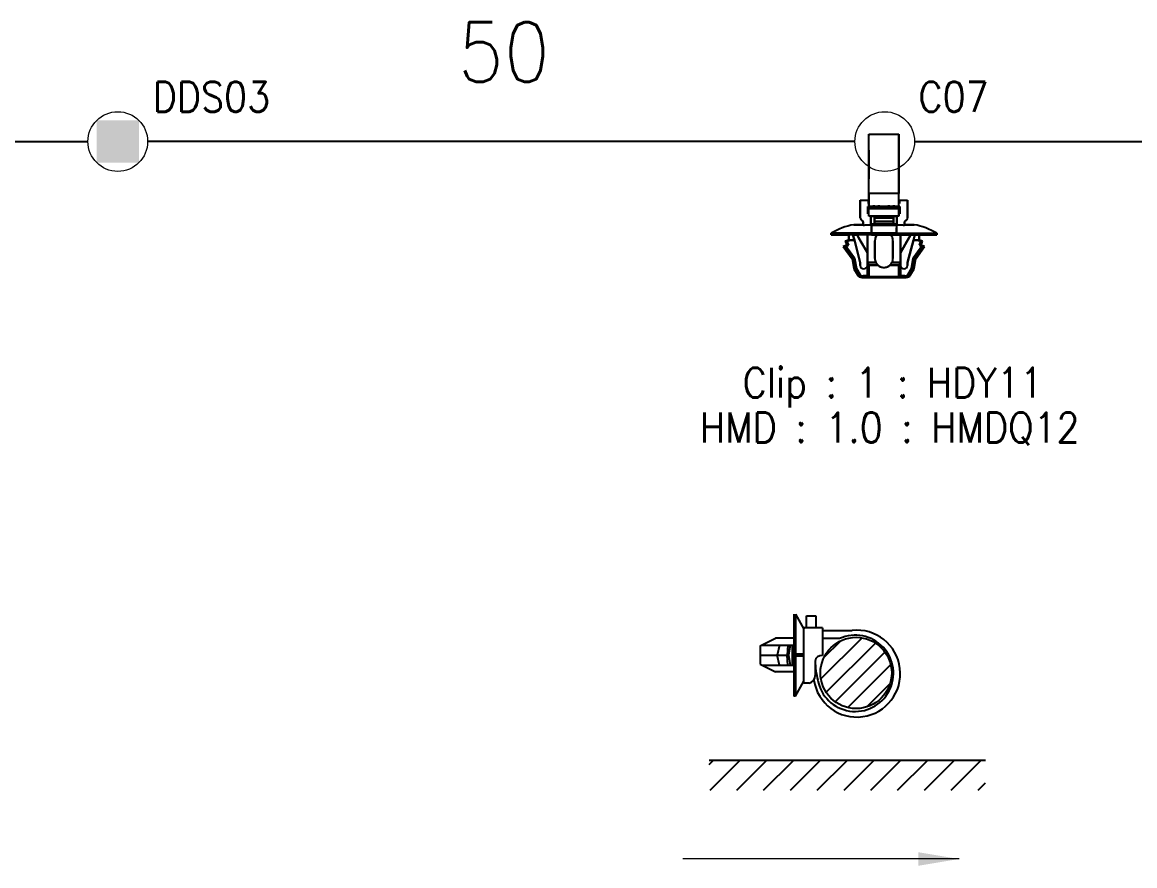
# Model space of a CAD drawing. Header units: inches. Extents: x 47316 to 59086, y 3141 to 11743.
# Drawn here: x 48661.2 to 48754.4, y 8591.4 to 8662.2 of the extents above; entities that cross this region are included whole.
import ezdxf

# ---------------------------------------------------------------- set-up
doc = ezdxf.new("R2010")
doc.units = ezdxf.units.IN
doc.header["$MEASUREMENT"] = 0
doc.layers.add('at_Entity', color=1, linetype='Continuous')
doc.layers.add('图形层', color=7, linetype='Continuous')
doc.layers.add('Beschreibung', color=7, linetype='Continuous', lineweight=25)
doc.styles.get("Standard").update_dxf_attribs({"font": ''})
doc.styles.get('Standard').set_extended_font_data('SimSun')
doc.linetypes.add('_VH_OTCON', pattern='A,0.0001,[7,VeSys.shx,S=0.1,R=0,X=0,Y=0],-0.4,[7,VeSys.shx,S=0.1,R=0,X=0,Y=0],-0.4,["X",Standard,S=1,R=0,X=-0.5,Y=-0.5],-0.0001,[7,VeSys.shx,S=0.1,R=0,X=0,Y=0],-0.4', length=1.2002)

msp = doc.modelspace()

# ---------------------------------------------------------------- linework, layer by layer
at = {"color": 7, "ltscale": 0.378893}
msp.add_line((48732.148, 8647.782), (48732.148, 8652.782), dxfattribs=at)
at = {"color": 7, "ltscale": 0.15}
for p, q in [((48732.148, 8652.782), (48734.674, 8652.782)), ((48734.674, 8647.782), (48732.148, 8647.782)), ((48734.674, 8647.782), (48732.148, 8647.782)), ((48732.148, 8646.523), (48734.674, 8646.523)), ((48734.674, 8646.523), (48732.148, 8646.523)), ((48734.674, 8645.892), (48732.148, 8645.892)), ((48734.674, 8645.892), (48732.148, 8645.892)), ((48732.148, 8640.819), (48734.674, 8640.819)), ((48734.674, 8640.819), (48732.148, 8640.819))]:
    msp.add_line(p, q, dxfattribs=at)
at = {"color": 7, "ltscale": 0.0272}
msp.add_line((48732.148, 8652.669), (48732.148, 8652.782), dxfattribs=at)
at = {"color": 7, "ltscale": 0.37888}
msp.add_line((48732.148, 8647.782), (48732.148, 8652.782), dxfattribs=at)
at = {"color": 7, "ltscale": 0.027199}
msp.add_line((48732.148, 8652.782), (48732.148, 8652.669), dxfattribs=at)
at = {"color": 7, "ltscale": 0.378897}
msp.add_line((48734.674, 8652.782), (48734.674, 8647.782), dxfattribs=at)
at = {"color": 7, "ltscale": 0.215019}
msp.add_line((48734.674, 8649.346), (48734.674, 8652.782), dxfattribs=at)
at = {"color": 7, "ltscale": 0.315749}
msp.add_line((48734.674, 8652.782), (48734.674, 8648.214), dxfattribs=at)
at = {"color": 7, "ltscale": 0.378905}
msp.add_line((48734.674, 8647.782), (48734.674, 8652.782), dxfattribs=at)
at = {"color": 7, "ltscale": 0.315758}
msp.add_line((48734.674, 8652.782), (48734.674, 8648.214), dxfattribs=at)
at = {"color": 0, "linetype": '_VH_OTCON', "lineweight": -2, "ltscale": 5}
for p, q in [((48616.556, 8652.151), (48666.715, 8652.151)), ((48730.982, 8652.151), (48671.715, 8652.151)), ((48735.982, 8652.151), (48788.797, 8652.151))]:
    msp.add_line(p, q, dxfattribs=at)
at = {"color": 7, "ltscale": 0.179182}
msp.add_line((48734.674, 8649.517), (48734.674, 8652.535), dxfattribs=at)
at = {"color": 7, "ltscale": 0.142589}
msp.add_line((48732.148, 8651.423), (48732.148, 8649.022), dxfattribs=at)
at = {"color": 7, "ltscale": 0.142593}
msp.add_line((48732.148, 8649.021), (48732.148, 8651.422), dxfattribs=at)
at = {"color": 7, "ltscale": 0.026669}
for p, q in [((48734.674, 8649.517), (48734.674, 8649.068)), ((48734.674, 8649.068), (48734.674, 8649.517)), ((48734.674, 8649.346), (48734.674, 8648.897))]:
    msp.add_line(p, q, dxfattribs=at)
at = {"color": 7, "ltscale": 0.108633}
msp.add_line((48734.674, 8647.239), (48734.674, 8649.068), dxfattribs=at)
at = {"color": 7, "ltscale": 0.076392}
msp.add_line((48734.674, 8647.782), (48734.674, 8649.068), dxfattribs=at)
at = {"color": 7, "ltscale": 0.098454}
msp.add_line((48734.674, 8647.239), (48734.674, 8648.897), dxfattribs=at)
at = {"color": 7, "ltscale": 0.057913}
msp.add_line((48734.674, 8647.239), (48734.674, 8648.214), dxfattribs=at)
at = {"color": 7, "ltscale": 0.039999}
for p, q in [((48731.432, 8647.239), (48732.106, 8647.239)), ((48731.432, 8647.239), (48732.106, 8647.239)), ((48734.716, 8647.239), (48735.39, 8647.239)), ((48734.716, 8647.239), (48735.39, 8647.239))]:
    msp.add_line(p, q, dxfattribs=at)
at = {"color": 7, "ltscale": 0.022501}
for p, q in [((48731.432, 8647.239), (48731.432, 8646.86)), ((48731.432, 8646.86), (48731.432, 8647.239)), ((48735.39, 8647.239), (48735.39, 8646.86)), ((48735.39, 8647.239), (48735.39, 8646.86))]:
    msp.add_line(p, q, dxfattribs=at)
at = {"color": 7, "ltscale": 0.0175}
for p, q in [((48732.106, 8647.239), (48732.106, 8646.944)), ((48732.106, 8646.944), (48732.106, 8647.239)), ((48734.716, 8647.239), (48734.716, 8646.944)), ((48734.716, 8647.239), (48734.716, 8646.944)), ((48734.716, 8646.944), (48734.716, 8647.239))]:
    msp.add_line(p, q, dxfattribs=at)
at = {"color": 7, "ltscale": 0.002499}
for p, q in [((48732.106, 8647.239), (48732.148, 8647.239)), ((48734.674, 8647.239), (48734.716, 8647.239)), ((48732.064, 8646.692), (48732.106, 8646.692)), ((48732.106, 8646.692), (48732.064, 8646.692)), ((48732.106, 8646.692), (48732.064, 8646.692)), ((48732.148, 8646.944), (48732.106, 8646.944)), ((48732.106, 8646.944), (48732.148, 8646.944)), ((48732.148, 8646.144), (48732.106, 8646.144)), ((48732.106, 8646.144), (48732.148, 8646.144)), ((48732.148, 8646.144), (48732.106, 8646.144)), ((48734.716, 8646.944), (48734.674, 8646.944)), ((48734.674, 8646.944), (48734.716, 8646.944)), ((48734.716, 8646.144), (48734.674, 8646.144)), ((48734.674, 8646.144), (48734.716, 8646.144)), ((48734.716, 8646.144), (48734.674, 8646.144)), ((48734.758, 8646.692), (48734.716, 8646.692)), ((48734.758, 8646.692), (48734.716, 8646.692))]:
    msp.add_line(p, q, dxfattribs=at)
at = {"color": 7, "ltscale": 2.6e-05}
for p, q in [((48732.106, 8647.239), (48732.106, 8647.238)), ((48734.716, 8647.238), (48734.716, 8647.239))]:
    msp.add_line(p, q, dxfattribs=at)
at = {"color": 7, "ltscale": 0.0644}
for p, q in [((48732.148, 8647.782), (48732.148, 8646.698)), ((48732.148, 8646.698), (48732.148, 8647.782)), ((48734.674, 8646.698), (48734.674, 8647.782)), ((48734.674, 8646.698), (48734.674, 8647.782))]:
    msp.add_line(p, q, dxfattribs=at)
at = {"color": 7, "ltscale": 0.025}
for p, q in [((48735.39, 8646.818), (48735.39, 8647.239)), ((48732.569, 8646.698), (48732.99, 8646.698)), ((48732.569, 8646.698), (48732.99, 8646.698)), ((48733.832, 8646.698), (48734.253, 8646.698)), ((48733.832, 8646.698), (48734.253, 8646.698)), ((48733.832, 8646.692), (48734.253, 8646.692))]:
    msp.add_line(p, q, dxfattribs=at)
at = {"color": 7, "ltscale": 0.064999}
for p, q in [((48731.432, 8646.86), (48731.432, 8645.765)), ((48731.432, 8645.765), (48731.432, 8646.86)), ((48735.39, 8646.86), (48735.39, 8645.765)), ((48735.39, 8646.86), (48735.39, 8645.765))]:
    msp.add_line(p, q, dxfattribs=at)
at = {"color": 7, "ltscale": 0.035001}
for p, q in [((48732.064, 8646.102), (48732.064, 8646.692)), ((48732.064, 8646.102), (48732.064, 8646.692)), ((48732.064, 8646.692), (48732.064, 8646.102)), ((48734.758, 8646.692), (48734.758, 8646.102)), ((48734.758, 8646.102), (48734.758, 8646.692)), ((48734.463, 8644.334), (48734.463, 8644.923)), ((48734.463, 8644.334), (48734.463, 8644.923))]:
    msp.add_line(p, q, dxfattribs=at)
at = {"color": 7, "ltscale": 0.004999}
for p, q in [((48732.148, 8646.102), (48732.064, 8646.102)), ((48732.064, 8646.102), (48732.148, 8646.102)), ((48734.758, 8646.102), (48734.674, 8646.102)), ((48734.674, 8646.102), (48734.758, 8646.102))]:
    msp.add_line(p, q, dxfattribs=at)
at = {"color": 7, "ltscale": 0.032501}
for p, q in [((48732.106, 8646.692), (48732.106, 8646.144)), ((48732.106, 8646.144), (48732.106, 8646.692)), ((48734.716, 8646.692), (48734.716, 8646.144)), ((48734.716, 8646.692), (48734.716, 8646.144))]:
    msp.add_line(p, q, dxfattribs=at)
at = {"color": 7, "ltscale": 0.154999}
for p, q in [((48734.716, 8646.692), (48732.106, 8646.692)), ((48732.106, 8646.692), (48734.716, 8646.692))]:
    msp.add_line(p, q, dxfattribs=at)
at = {"color": 7, "ltscale": 0.0375}
for p, q in [((48732.148, 8645.892), (48732.148, 8646.523)), ((48732.148, 8645.892), (48732.148, 8646.523)), ((48734.674, 8646.523), (48734.674, 8645.892)), ((48734.674, 8645.892), (48734.674, 8646.523))]:
    msp.add_line(p, q, dxfattribs=at)
at = {"color": 7, "ltscale": 0.0075}
for p, q in [((48732.569, 8646.818), (48732.569, 8646.692)), ((48732.569, 8646.692), (48732.569, 8646.818)), ((48732.99, 8646.692), (48732.99, 8646.818)), ((48732.99, 8646.818), (48732.99, 8646.692)), ((48733.832, 8646.818), (48733.832, 8646.692)), ((48733.832, 8646.692), (48733.832, 8646.818)), ((48734.253, 8646.692), (48734.253, 8646.818)), ((48734.253, 8646.818), (48734.253, 8646.692)), ((48728.99, 8644.46), (48728.99, 8644.334)), ((48728.99, 8644.334), (48728.99, 8644.46)), ((48732.358, 8644.334), (48732.358, 8644.46)), ((48732.358, 8644.46), (48732.358, 8644.334)), ((48734.463, 8644.46), (48734.463, 8644.334)), ((48734.463, 8644.334), (48734.463, 8644.46)), ((48737.831, 8644.46), (48737.831, 8644.334)), ((48737.831, 8644.334), (48737.831, 8644.46)), ((48731.669, 8640.756), (48731.669, 8640.882)), ((48731.669, 8640.756), (48731.669, 8640.882)), ((48734.8, 8640.756), (48734.8, 8640.882)), ((48735.153, 8640.882), (48735.153, 8640.756)), ((48735.153, 8640.882), (48735.153, 8640.756))]:
    msp.add_line(p, q, dxfattribs=at)
at = {"color": 7, "ltscale": 0.000368}
msp.add_line((48732.569, 8646.698), (48732.569, 8646.692), dxfattribs=at)
at = {"color": 7, "ltscale": 0.023056}
msp.add_line((48732.602, 8646.692), (48732.99, 8646.692), dxfattribs=at)
at = {"color": 7, "ltscale": 0.000322}
msp.add_line((48733.832, 8646.692), (48733.832, 8646.697), dxfattribs=at)
at = {"color": 7, "ltscale": 0.002502}
msp.add_line((48734.674, 8646.102), (48734.674, 8646.144), dxfattribs=at)
at = {"color": 7, "ltscale": 0.021939}
msp.add_line((48734.716, 8646.692), (48734.716, 8646.322), dxfattribs=at)
at = {"color": 7, "ltscale": 0.010562}
msp.add_line((48734.716, 8646.144), (48734.716, 8646.322), dxfattribs=at)
at = {"color": 7, "ltscale": 0.000629}
msp.add_line((48734.747, 8646.692), (48734.758, 8646.692), dxfattribs=at)
at = {"color": 7, "ltscale": 0.0625}
msp.add_line((48735.39, 8645.765), (48735.39, 8646.818), dxfattribs=at)
at = {"color": 7, "ltscale": 0.047501}
for p, q in [((48731.685, 8645.176), (48730.885, 8645.176)), ((48730.885, 8645.176), (48731.685, 8645.176)), ((48735.937, 8645.176), (48735.137, 8645.176)), ((48735.137, 8645.176), (48735.937, 8645.176))]:
    msp.add_line(p, q, dxfattribs=at)
at = {"color": 7, "ltscale": 0.017476}
for p, q in [((48731.685, 8645.408), (48731.685, 8645.114)), ((48735.137, 8645.408), (48735.137, 8645.114))]:
    msp.add_line(p, q, dxfattribs=at)
at = {"color": 7, "ltscale": 0.017471}
for p, q in [((48731.685, 8645.114), (48731.685, 8645.408)), ((48735.137, 8645.114), (48735.137, 8645.408))]:
    msp.add_line(p, q, dxfattribs=at)
at = {"color": 7, "ltscale": 0.00369}
for p, q in [((48731.685, 8645.176), (48731.685, 8645.114)), ((48735.137, 8645.114), (48735.137, 8645.176))]:
    msp.add_line(p, q, dxfattribs=at)
at = {"color": 7, "ltscale": 0.040002}
for p, q in [((48732.316, 8645.218), (48732.316, 8645.892)), ((48732.316, 8645.218), (48732.316, 8645.892)), ((48732.316, 8645.892), (48732.316, 8645.218)), ((48734.505, 8645.892), (48734.505, 8645.218)), ((48734.505, 8645.218), (48734.505, 8645.892))]:
    msp.add_line(p, q, dxfattribs=at)
at = {"color": 7, "ltscale": 0.017502}
for p, q in [((48732.316, 8645.892), (48732.611, 8645.892)), ((48734.211, 8645.892), (48734.505, 8645.892))]:
    msp.add_line(p, q, dxfattribs=at)
at = {"color": 7, "ltscale": 0.129999}
for p, q in [((48734.505, 8645.218), (48732.316, 8645.218)), ((48732.316, 8645.218), (48734.505, 8645.218))]:
    msp.add_line(p, q, dxfattribs=at)
at = {"color": 7, "ltscale": 0.040569}
for p, q in [((48732.358, 8644.46), (48732.358, 8645.144)), ((48734.463, 8645.144), (48734.463, 8644.46))]:
    msp.add_line(p, q, dxfattribs=at)
at = {"color": 7, "ltscale": 0.125}
for p, q in [((48732.358, 8645.144), (48734.463, 8645.144)), ((48734.463, 8645.144), (48732.358, 8645.143)), ((48732.358, 8644.46), (48734.463, 8644.46)), ((48734.463, 8644.46), (48732.358, 8644.46)), ((48732.358, 8644.334), (48734.463, 8644.334)), ((48734.463, 8644.334), (48732.358, 8644.334))]:
    msp.add_line(p, q, dxfattribs=at)
at = {"color": 7, "ltscale": 0.040567}
for p, q in [((48732.358, 8645.143), (48732.358, 8644.46)), ((48734.463, 8645.143), (48734.463, 8644.46))]:
    msp.add_line(p, q, dxfattribs=at)
at = {"color": 7, "ltscale": 0.00087}
for p, q in [((48732.611, 8645.877), (48732.611, 8645.892)), ((48732.611, 8645.892), (48732.611, 8645.877)), ((48734.211, 8645.877), (48734.211, 8645.892)), ((48734.211, 8645.892), (48734.211, 8645.877))]:
    msp.add_line(p, q, dxfattribs=at)
at = {"color": 7, "ltscale": 0.095001}
for p, q in [((48734.211, 8645.877), (48732.611, 8645.877)), ((48732.611, 8645.877), (48734.211, 8645.877)), ((48734.211, 8645.752), (48732.611, 8645.752)), ((48732.611, 8645.752), (48734.211, 8645.752)), ((48732.611, 8645.451), (48734.211, 8645.451)), ((48734.211, 8645.451), (48732.611, 8645.451)), ((48732.611, 8645.242), (48734.211, 8645.242))]:
    msp.add_line(p, q, dxfattribs=at)
at = {"color": 7, "ltscale": 0.007443}
for p, q in [((48732.611, 8645.752), (48732.611, 8645.877)), ((48732.611, 8645.877), (48732.611, 8645.752)), ((48734.211, 8645.752), (48734.211, 8645.877)), ((48734.211, 8645.877), (48734.211, 8645.752))]:
    msp.add_line(p, q, dxfattribs=at)
at = {"color": 7, "ltscale": 0.017839}
for p, q in [((48732.611, 8645.451), (48732.611, 8645.752)), ((48732.611, 8645.752), (48732.611, 8645.451)), ((48734.211, 8645.451), (48734.211, 8645.752)), ((48734.211, 8645.752), (48734.211, 8645.451))]:
    msp.add_line(p, q, dxfattribs=at)
at = {"color": 7, "ltscale": 0.012407}
for p, q in [((48732.611, 8645.242), (48732.611, 8645.451)), ((48734.211, 8645.242), (48734.211, 8645.451))]:
    msp.add_line(p, q, dxfattribs=at)
at = {"color": 7, "ltscale": 0.013841}
for p, q in [((48732.611, 8645.451), (48732.611, 8645.218)), ((48734.211, 8645.218), (48734.211, 8645.451))]:
    msp.add_line(p, q, dxfattribs=at)
at = {"color": 7, "ltscale": 0.001447}
msp.add_line((48732.611, 8645.243), (48732.611, 8645.218), dxfattribs=at)
at = {"color": 7, "ltscale": 0.023952}
msp.add_line((48734.211, 8645.488), (48734.211, 8645.892), dxfattribs=at)
at = {"color": 7, "ltscale": 0.014789}
msp.add_line((48734.211, 8645.467), (48734.211, 8645.218), dxfattribs=at)
at = {"color": 7, "ltscale": 0.013786}
msp.add_line((48735.137, 8645.176), (48735.137, 8645.408), dxfattribs=at)
at = {"color": 7, "ltscale": 0.2}
for p, q in [((48728.99, 8644.46), (48732.358, 8644.46)), ((48732.358, 8644.46), (48728.99, 8644.46)), ((48732.358, 8644.334), (48728.99, 8644.334)), ((48732.358, 8644.334), (48728.99, 8644.334)), ((48734.463, 8644.46), (48737.831, 8644.46)), ((48734.463, 8644.46), (48737.831, 8644.46)), ((48734.463, 8644.334), (48737.831, 8644.334)), ((48737.831, 8644.334), (48734.463, 8644.334))]:
    msp.add_line(p, q, dxfattribs=at)
at = {"color": 7, "ltscale": 0.087396}
for p, q in [((48728.99, 8644.334), (48730.462, 8644.334)), ((48728.99, 8644.334), (48730.462, 8644.334)), ((48737.831, 8644.334), (48736.36, 8644.334))]:
    msp.add_line(p, q, dxfattribs=at)
at = {"color": 7, "ltscale": 0.027499}
for p, q in [((48730.464, 8643.871), (48730.464, 8644.334)), ((48730.464, 8644.334), (48730.464, 8643.871)), ((48736.358, 8643.871), (48736.358, 8644.334)), ((48736.358, 8644.334), (48736.358, 8643.871))]:
    msp.add_line(p, q, dxfattribs=at)
at = {"color": 7, "ltscale": 0.020602}
for p, q in [((48730.816, 8644.334), (48731.163, 8644.334)), ((48730.816, 8644.334), (48731.163, 8644.334)), ((48736.006, 8644.334), (48735.659, 8644.334))]:
    msp.add_line(p, q, dxfattribs=at)
at = {"color": 7, "ltscale": 0.028456}
for p, q in [((48730.939, 8643.871), (48730.816, 8644.334)), ((48730.816, 8644.334), (48730.939, 8643.871)), ((48735.883, 8643.871), (48736.006, 8644.334)), ((48736.006, 8644.334), (48735.883, 8643.871))]:
    msp.add_line(p, q, dxfattribs=at)
at = {"color": 7, "ltscale": 0.015242}
for p, q in [((48731.292, 8644.111), (48731.165, 8644.334)), ((48735.656, 8644.334), (48735.53, 8644.111))]:
    msp.add_line(p, q, dxfattribs=at)
at = {"color": 7, "ltscale": 0.015215}
msp.add_line((48731.165, 8644.334), (48731.291, 8644.111), dxfattribs=at)
at = {"color": 7, "ltscale": 0.089999}
for p, q in [((48732.022, 8642.819), (48732.022, 8644.334)), ((48732.022, 8644.334), (48732.022, 8642.819)), ((48734.8, 8644.334), (48734.8, 8642.819)), ((48734.8, 8642.819), (48734.8, 8644.334))]:
    msp.add_line(p, q, dxfattribs=at)
at = {"color": 7, "ltscale": 0.02751}
msp.add_line((48732.358, 8644.46), (48732.358, 8644.923), dxfattribs=at)
msp.add_line((48732.358, 8644.46), (48732.358, 8644.923), dxfattribs=at)
at = {"color": 7, "ltscale": 0.015289}
msp.add_line((48735.53, 8644.111), (48735.657, 8644.335), dxfattribs=at)
at = {"color": 7, "ltscale": 0.020749}
msp.add_line((48735.656, 8644.334), (48736.006, 8644.334), dxfattribs=at)
at = {"color": 7, "ltscale": 0.0875}
for p, q in [((48736.358, 8644.334), (48737.831, 8644.334)), ((48732.653, 8643.829), (48732.653, 8642.355)), ((48732.653, 8642.355), (48732.653, 8643.829)), ((48732.653, 8642.355), (48732.653, 8643.829)), ((48734.169, 8642.355), (48734.169, 8643.829)), ((48734.169, 8643.829), (48734.169, 8642.355))]:
    msp.add_line(p, q, dxfattribs=at)
at = {"color": 7, "ltscale": 0.019025}
msp.add_line((48730.296, 8643.471), (48730.001, 8643.345), dxfattribs=at)
at = {"color": 7, "ltscale": 0.006177}
msp.add_line((48730.105, 8643.345), (48730.001, 8643.345), dxfattribs=at)
at = {"color": 7, "ltscale": 0.006165}
for p, q in [((48730.001, 8643.345), (48730.105, 8643.345)), ((48730.738, 8642.313), (48730.842, 8642.313)), ((48730.738, 8642.313), (48730.842, 8642.313))]:
    msp.add_line(p, q, dxfattribs=at)
at = {"color": 7, "ltscale": 0.075271}
for p, q in [((48730.001, 8643.345), (48730.738, 8642.313)), ((48730.842, 8642.313), (48730.105, 8643.345)), ((48736.717, 8643.345), (48735.98, 8642.313)), ((48735.98, 8642.313), (48736.717, 8643.345)), ((48736.084, 8642.313), (48736.821, 8643.345))]:
    msp.add_line(p, q, dxfattribs=at)
at = {"color": 7, "ltscale": 0.075264}
msp.add_line((48730.842, 8642.313), (48730.105, 8643.345), dxfattribs=at)
at = {"color": 7, "ltscale": 0.000925}
msp.add_line((48730.169, 8643.787), (48730.185, 8643.787), dxfattribs=at)
at = {"color": 7, "ltscale": 0.020195}
for p, q in [((48730.169, 8643.787), (48730.296, 8643.471)), ((48730.311, 8643.787), (48730.438, 8643.471)), ((48730.438, 8643.471), (48730.311, 8643.787)), ((48736.51, 8643.787), (48736.384, 8643.471)), ((48736.384, 8643.471), (48736.51, 8643.787)), ((48736.526, 8643.471), (48736.652, 8643.787))]:
    msp.add_line(p, q, dxfattribs=at)
at = {"color": 7, "ltscale": 0.018174}
msp.add_line((48730.464, 8643.871), (48730.17, 8643.787), dxfattribs=at)
at = {"color": 7, "ltscale": 0.000912}
for p, q in [((48730.185, 8643.787), (48730.17, 8643.787)), ((48736.526, 8643.471), (48736.51, 8643.471))]:
    msp.add_line(p, q, dxfattribs=at)
at = {"color": 7, "ltscale": 0.002823}
msp.add_line((48730.185, 8643.787), (48730.233, 8643.787), dxfattribs=at)
at = {"color": 7, "ltscale": 0.00282}
for p, q in [((48730.233, 8643.787), (48730.185, 8643.787)), ((48736.51, 8643.471), (48736.463, 8643.471))]:
    msp.add_line(p, q, dxfattribs=at)
at = {"color": 7, "ltscale": 0.013619}
for p, q in [((48730.438, 8643.471), (48730.227, 8643.381)), ((48730.227, 8643.381), (48730.438, 8643.471)), ((48736.384, 8643.471), (48736.595, 8643.381)), ((48736.595, 8643.381), (48736.384, 8643.471))]:
    msp.add_line(p, q, dxfattribs=at)
at = {"color": 7, "ltscale": 0.074459}
for p, q in [((48730.227, 8643.381), (48730.956, 8642.36)), ((48730.956, 8642.36), (48730.227, 8643.381)), ((48736.595, 8643.381), (48735.866, 8642.36)), ((48735.866, 8642.36), (48736.595, 8643.381))]:
    msp.add_line(p, q, dxfattribs=at)
at = {"color": 7, "ltscale": 0.004681}
for p, q in [((48730.233, 8643.787), (48730.311, 8643.787)), ((48730.311, 8643.787), (48730.233, 8643.787))]:
    msp.add_line(p, q, dxfattribs=at)
at = {"color": 7, "ltscale": 0.000327}
msp.add_line((48730.301, 8643.471), (48730.296, 8643.471), dxfattribs=at)
at = {"color": 7, "ltscale": 0.008441}
for p, q in [((48730.296, 8643.471), (48730.438, 8643.471)), ((48730.464, 8643.871), (48730.606, 8643.871)), ((48730.606, 8643.871), (48730.464, 8643.871))]:
    msp.add_line(p, q, dxfattribs=at)
at = {"color": 7, "ltscale": 0.008429}
for p, q in [((48730.438, 8643.471), (48730.296, 8643.471)), ((48736.51, 8643.787), (48736.652, 8643.787))]:
    msp.add_line(p, q, dxfattribs=at)
at = {"color": 7, "ltscale": 0.00033}
for p, q in [((48730.296, 8643.471), (48730.301, 8643.471)), ((48730.47, 8643.871), (48730.464, 8643.871)), ((48736.358, 8643.871), (48736.352, 8643.871))]:
    msp.add_line(p, q, dxfattribs=at)
at = {"color": 7, "ltscale": 0.001593}
msp.add_line((48730.328, 8643.471), (48730.301, 8643.471), dxfattribs=at)
at = {"color": 7, "ltscale": 0.003809}
msp.add_line((48730.301, 8643.471), (48730.365, 8643.471), dxfattribs=at)
at = {"color": 7, "ltscale": 0.018199}
for p, q in [((48730.606, 8643.871), (48730.311, 8643.787)), ((48730.311, 8643.787), (48730.606, 8643.871)), ((48736.216, 8643.871), (48736.51, 8643.787)), ((48736.51, 8643.787), (48736.216, 8643.871))]:
    msp.add_line(p, q, dxfattribs=at)
at = {"color": 7, "ltscale": 0.004291}
msp.add_line((48730.365, 8643.471), (48730.438, 8643.471), dxfattribs=at)
at = {"color": 7, "ltscale": 0.008432}
msp.add_line((48730.606, 8643.871), (48730.464, 8643.871), dxfattribs=at)
at = {"color": 7, "ltscale": 0.000342}
for p, q in [((48730.464, 8643.871), (48730.47, 8643.871)), ((48736.352, 8643.871), (48736.358, 8643.871))]:
    msp.add_line(p, q, dxfattribs=at)
at = {"color": 7, "ltscale": 0.000286}
for p, q in [((48730.465, 8643.87), (48730.47, 8643.871)), ((48730.47, 8643.871), (48730.465, 8643.87))]:
    msp.add_line(p, q, dxfattribs=at)
at = {"color": 7, "ltscale": 0.002209}
msp.add_line((48730.507, 8643.871), (48730.47, 8643.871), dxfattribs=at)
at = {"color": 7, "ltscale": 0.003674}
for p, q in [((48730.47, 8643.871), (48730.532, 8643.871)), ((48736.29, 8643.871), (48736.352, 8643.871))]:
    msp.add_line(p, q, dxfattribs=at)
at = {"color": 7, "ltscale": 0.00434}
msp.add_line((48730.532, 8643.871), (48730.605, 8643.871), dxfattribs=at)
at = {"color": 7, "ltscale": 0.019785}
for p, q in [((48730.939, 8643.871), (48730.606, 8643.871)), ((48730.606, 8643.871), (48730.939, 8643.871)), ((48735.883, 8643.871), (48736.216, 8643.871)), ((48736.216, 8643.871), (48735.883, 8643.871))]:
    msp.add_line(p, q, dxfattribs=at)
at = {"color": 7, "ltscale": 0.11383}
for p, q in [((48731.432, 8642.019), (48730.939, 8643.871)), ((48730.939, 8643.871), (48731.432, 8642.019)), ((48735.39, 8642.019), (48735.883, 8643.871)), ((48735.883, 8643.871), (48735.39, 8642.019))]:
    msp.add_line(p, q, dxfattribs=at)
at = {"color": 7, "ltscale": 0.02701}
msp.add_line((48731.291, 8644.111), (48731.515, 8643.715), dxfattribs=at)
at = {"color": 7, "ltscale": 0.026985}
for p, q in [((48731.515, 8643.715), (48731.292, 8644.111)), ((48735.53, 8644.111), (48735.307, 8643.715))]:
    msp.add_line(p, q, dxfattribs=at)
at = {"color": 7, "ltscale": 0.064963}
msp.add_line((48731.484, 8643.771), (48732.022, 8642.819), dxfattribs=at)
at = {"color": 7, "ltscale": 0.061156}
for p, q in [((48732.022, 8642.819), (48731.515, 8643.715)), ((48735.307, 8643.715), (48734.8, 8642.819))]:
    msp.add_line(p, q, dxfattribs=at)
at = {"color": 7, "ltscale": 0.061161}
msp.add_line((48731.515, 8643.715), (48732.022, 8642.819), dxfattribs=at)
at = {"color": 7, "ltscale": 0.065039}
msp.add_line((48734.8, 8642.819), (48735.339, 8643.772), dxfattribs=at)
at = {"color": 7, "ltscale": 0.06116}
msp.add_line((48734.8, 8642.819), (48735.307, 8643.715), dxfattribs=at)
at = {"color": 7, "ltscale": 0.040697}
msp.add_line((48734.8, 8642.975), (48734.8, 8643.66), dxfattribs=at)
at = {"color": 7, "ltscale": 0.040701}
msp.add_line((48734.8, 8643.66), (48734.8, 8642.975), dxfattribs=at)
at = {"color": 7, "ltscale": 0.02697}
msp.add_line((48735.307, 8643.715), (48735.53, 8644.111), dxfattribs=at)
at = {"color": 7, "ltscale": 0.006299}
msp.add_line((48736.216, 8643.871), (48736.322, 8643.871), dxfattribs=at)
at = {"color": 7, "ltscale": 0.006305}
msp.add_line((48736.322, 8643.871), (48736.216, 8643.871), dxfattribs=at)
at = {"color": 7, "ltscale": 0.00329}
msp.add_line((48736.235, 8643.871), (48736.29, 8643.871), dxfattribs=at)
at = {"color": 7, "ltscale": 0.006641}
msp.add_line((48736.358, 8643.871), (48736.246, 8643.871), dxfattribs=at)
at = {"color": 7, "ltscale": 0.001825}
msp.add_line((48736.352, 8643.871), (48736.322, 8643.871), dxfattribs=at)
at = {"color": 7, "ltscale": 0.002142}
msp.add_line((48736.322, 8643.871), (48736.358, 8643.871), dxfattribs=at)
at = {"color": 7, "ltscale": 0.002136}
msp.add_line((48736.358, 8643.871), (48736.322, 8643.871), dxfattribs=at)
at = {"color": 7, "ltscale": 0.018183}
msp.add_line((48736.652, 8643.787), (48736.358, 8643.871), dxfattribs=at)
at = {"color": 7, "ltscale": 0.004715}
msp.add_line((48736.384, 8643.471), (48736.463, 8643.471), dxfattribs=at)
at = {"color": 7, "ltscale": 0.004687}
msp.add_line((48736.463, 8643.471), (48736.384, 8643.471), dxfattribs=at)
at = {"color": 7, "ltscale": 0.002832}
msp.add_line((48736.463, 8643.471), (48736.511, 8643.471), dxfattribs=at)
at = {"color": 7, "ltscale": 0.002869}
msp.add_line((48736.472, 8643.471), (48736.52, 8643.471), dxfattribs=at)
at = {"color": 7, "ltscale": 0.002856}
msp.add_line((48736.521, 8643.471), (48736.473, 8643.471), dxfattribs=at)
at = {"color": 7, "ltscale": 0.008438}
msp.add_line((48736.652, 8643.787), (48736.51, 8643.787), dxfattribs=at)
at = {"color": 7, "ltscale": 0.0009}
msp.add_line((48736.511, 8643.471), (48736.526, 8643.471), dxfattribs=at)
at = {"color": 7, "ltscale": 0.019}
msp.add_line((48736.82, 8643.345), (48736.526, 8643.471), dxfattribs=at)
at = {"color": 7, "ltscale": 0.002185}
msp.add_line((48736.583, 8643.787), (48736.619, 8643.787), dxfattribs=at)
at = {"color": 7, "ltscale": 0.005249}
msp.add_line((48736.804, 8643.345), (48736.716, 8643.345), dxfattribs=at)
at = {"color": 7, "ltscale": 0.005222}
msp.add_line((48736.805, 8643.345), (48736.717, 8643.345), dxfattribs=at)
at = {"color": 7, "ltscale": 0.000916}
msp.add_line((48736.82, 8643.345), (48736.804, 8643.345), dxfattribs=at)
at = {"color": 7, "ltscale": 0.000903}
msp.add_line((48736.82, 8643.345), (48736.805, 8643.345), dxfattribs=at)
at = {"color": 7, "ltscale": 4.3e-05}
msp.add_line((48736.821, 8643.345), (48736.82, 8643.345), dxfattribs=at)
at = {"color": 7, "ltscale": 4.9e-05}
msp.add_line((48736.821, 8643.345), (48736.82, 8643.345), dxfattribs=at)
at = {"color": 7, "ltscale": 0.05076}
for p, q in [((48730.738, 8642.313), (48730.885, 8641.471)), ((48735.937, 8641.471), (48736.084, 8642.313))]:
    msp.add_line(p, q, dxfattribs=at)
at = {"color": 7, "ltscale": 0.050769}
msp.add_line((48730.992, 8641.472), (48730.842, 8642.313), dxfattribs=at)
at = {"color": 7, "ltscale": 0.002621}
for p, q in [((48730.885, 8642.331), (48730.845, 8642.314)), ((48730.845, 8642.314), (48730.885, 8642.331)), ((48735.977, 8642.314), (48735.936, 8642.331)), ((48735.936, 8642.331), (48735.977, 8642.314))]:
    msp.add_line(p, q, dxfattribs=at)
at = {"color": 7, "ltscale": 0.050773}
for p, q in [((48730.992, 8641.472), (48730.845, 8642.314)), ((48735.977, 8642.314), (48735.83, 8641.472)), ((48735.83, 8641.472), (48735.977, 8642.314))]:
    msp.add_line(p, q, dxfattribs=at)
at = {"color": 7, "ltscale": 0.000205}
for p, q in [((48730.889, 8642.332), (48730.885, 8642.331)), ((48730.885, 8642.331), (48730.889, 8642.332)), ((48735.936, 8642.331), (48735.933, 8642.332)), ((48735.933, 8642.332), (48735.936, 8642.331))]:
    msp.add_line(p, q, dxfattribs=at)
at = {"color": 7, "ltscale": 0.004321}
for p, q in [((48730.956, 8642.36), (48730.889, 8642.332)), ((48730.889, 8642.332), (48730.956, 8642.36)), ((48735.933, 8642.332), (48735.866, 8642.36)), ((48735.866, 8642.36), (48735.933, 8642.332))]:
    msp.add_line(p, q, dxfattribs=at)
at = {"color": 7, "ltscale": 0.051095}
for p, q in [((48730.956, 8642.36), (48731.104, 8641.513)), ((48731.104, 8641.513), (48730.956, 8642.36)), ((48735.866, 8642.36), (48735.718, 8641.513)), ((48735.718, 8641.513), (48735.866, 8642.36))]:
    msp.add_line(p, q, dxfattribs=at)
at = {"color": 7, "ltscale": 0.039936}
for p, q in [((48732.022, 8642.146), (48732.022, 8642.819)), ((48732.022, 8642.819), (48732.022, 8642.146)), ((48734.8, 8642.819), (48734.8, 8642.146)), ((48734.8, 8642.146), (48734.8, 8642.819))]:
    msp.add_line(p, q, dxfattribs=at)
at = {"color": 7, "ltscale": 0.048712}
msp.add_line((48734.8, 8641.998), (48734.8, 8642.819), dxfattribs=at)
at = {"color": 7, "ltscale": 0.006168}
for p, q in [((48735.98, 8642.313), (48736.084, 8642.313)), ((48736.084, 8642.313), (48735.98, 8642.313))]:
    msp.add_line(p, q, dxfattribs=at)
at = {"color": 7, "ltscale": 0.006219}
msp.add_line((48730.99, 8641.471), (48730.885, 8641.471), dxfattribs=at)
at = {"color": 7, "ltscale": 0.006223}
for p, q in [((48730.885, 8641.471), (48730.99, 8641.471)), ((48735.937, 8641.471), (48735.832, 8641.471)), ((48735.937, 8641.471), (48735.832, 8641.471))]:
    msp.add_line(p, q, dxfattribs=at)
at = {"color": 7, "ltscale": 0.034946}
for p, q in [((48730.885, 8641.471), (48731.184, 8640.964)), ((48735.638, 8640.964), (48735.937, 8641.471))]:
    msp.add_line(p, q, dxfattribs=at)
at = {"color": 7, "ltscale": 0.000128}
for p, q in [((48730.99, 8641.471), (48730.992, 8641.471)), ((48730.992, 8641.471), (48730.99, 8641.471)), ((48735.83, 8641.471), (48735.832, 8641.471))]:
    msp.add_line(p, q, dxfattribs=at)
at = {"color": 7, "ltscale": 0.034208}
for p, q in [((48731.282, 8640.975), (48730.99, 8641.471)), ((48735.54, 8640.975), (48735.832, 8641.471))]:
    msp.add_line(p, q, dxfattribs=at)
at = {"color": 7, "ltscale": 0.002806}
for p, q in [((48731.036, 8641.488), (48730.992, 8641.472)), ((48735.83, 8641.472), (48735.785, 8641.488))]:
    msp.add_line(p, q, dxfattribs=at)
at = {"color": 7, "ltscale": 0.00266}
for p, q in [((48730.992, 8641.472), (48731.034, 8641.487)), ((48735.788, 8641.487), (48735.83, 8641.472))]:
    msp.add_line(p, q, dxfattribs=at)
at = {"color": 7, "ltscale": 0.034163}
for p, q in [((48731.282, 8640.975), (48730.992, 8641.472)), ((48735.83, 8641.472), (48735.54, 8640.975))]:
    msp.add_line(p, q, dxfattribs=at)
at = {"color": 7, "ltscale": 0.004276}
for p, q in [((48731.104, 8641.513), (48731.036, 8641.488)), ((48731.037, 8641.488), (48731.104, 8641.513)), ((48735.785, 8641.488), (48735.718, 8641.513)), ((48735.718, 8641.513), (48735.785, 8641.488))]:
    msp.add_line(p, q, dxfattribs=at)
at = {"color": 7, "ltscale": 0.0329}
for p, q in [((48731.104, 8641.513), (48731.385, 8641.035)), ((48731.385, 8641.035), (48731.104, 8641.513)), ((48735.718, 8641.513), (48735.437, 8641.035)), ((48735.437, 8641.035), (48735.718, 8641.513))]:
    msp.add_line(p, q, dxfattribs=at)
at = {"color": 7, "ltscale": 0.014999}
for p, q in [((48731.432, 8641.766), (48731.432, 8642.019)), ((48731.432, 8641.766), (48731.432, 8642.019)), ((48731.432, 8642.019), (48731.432, 8641.766)), ((48735.39, 8641.766), (48735.39, 8642.019)), ((48735.39, 8642.019), (48735.39, 8641.766))]:
    msp.add_line(p, q, dxfattribs=at)
at = {"color": 7, "ltscale": 0.082565}
for p, q in [((48732.022, 8642.146), (48732.022, 8640.756)), ((48732.022, 8640.756), (48732.022, 8642.146)), ((48734.8, 8640.756), (48734.8, 8642.146)), ((48734.8, 8642.146), (48734.8, 8640.756))]:
    msp.add_line(p, q, dxfattribs=at)
at = {"color": 7, "ltscale": 0.041339}
for p, q in [((48732.739, 8642.005), (48732.043, 8642.005)), ((48732.043, 8642.005), (48732.739, 8642.005)), ((48734.779, 8642.005), (48734.083, 8642.005)), ((48734.083, 8642.005), (48734.779, 8642.005))]:
    msp.add_line(p, q, dxfattribs=at)
at = {"color": 7, "ltscale": 0.002635}
for p, q in [((48732.043, 8642.005), (48732.059, 8641.963)), ((48734.763, 8641.963), (48734.779, 8642.005))]:
    msp.add_line(p, q, dxfattribs=at)
at = {"color": 7, "ltscale": 0.002634}
for p, q in [((48732.059, 8641.963), (48732.043, 8642.005)), ((48734.779, 8642.005), (48734.763, 8641.963))]:
    msp.add_line(p, q, dxfattribs=at)
at = {"color": 7, "ltscale": 0.057954}
for p, q in [((48732.148, 8640.819), (48732.148, 8641.795)), ((48732.148, 8641.795), (48732.148, 8640.819)), ((48734.674, 8641.795), (48734.674, 8640.819)), ((48734.674, 8640.819), (48734.674, 8641.795))]:
    msp.add_line(p, q, dxfattribs=at)
at = {"color": 7, "ltscale": 0.044711}
for p, q in [((48732.148, 8641.795), (48732.901, 8641.795)), ((48732.901, 8641.795), (48732.148, 8641.795)), ((48733.921, 8641.795), (48734.674, 8641.795)), ((48734.674, 8641.795), (48733.921, 8641.795))]:
    msp.add_line(p, q, dxfattribs=at)
at = {"color": 7, "ltscale": 0.000598}
msp.add_line((48732.901, 8641.795), (48732.894, 8641.802), dxfattribs=at)
at = {"color": 7, "ltscale": 0.001863}
msp.add_line((48733.943, 8641.816), (48733.92, 8641.794), dxfattribs=at)
at = {"color": 7, "ltscale": 0.000505}
msp.add_line((48733.921, 8641.795), (48733.927, 8641.801), dxfattribs=at)
at = {"color": 7, "ltscale": 0.008279}
msp.add_line((48734.8, 8641.859), (48734.8, 8641.998), dxfattribs=at)
at = {"color": 7, "ltscale": 0.005516}
msp.add_line((48734.8, 8641.766), (48734.8, 8641.859), dxfattribs=at)
at = {"color": 7, "ltscale": 0.052501}
msp.add_line((48734.8, 8640.882), (48734.8, 8641.766), dxfattribs=at)
at = {"color": 7, "ltscale": 0.00587}
msp.add_line((48731.184, 8640.963), (48731.282, 8640.975), dxfattribs=at)
at = {"color": 7, "ltscale": 0.005865}
for p, q in [((48731.282, 8640.975), (48731.184, 8640.963)), ((48735.638, 8640.963), (48735.54, 8640.975))]:
    msp.add_line(p, q, dxfattribs=at)
at = {"color": 7, "ltscale": 0.007092}
for p, q in [((48731.282, 8640.975), (48731.385, 8641.035)), ((48731.385, 8641.035), (48731.282, 8640.975)), ((48735.437, 8641.035), (48735.54, 8640.975)), ((48735.54, 8640.975), (48735.437, 8641.035))]:
    msp.add_line(p, q, dxfattribs=at)
at = {"color": 7, "ltscale": 0.007248}
msp.add_line((48731.669, 8640.756), (48731.547, 8640.756), dxfattribs=at)
at = {"color": 7, "ltscale": 0.001605}
msp.add_line((48731.581, 8640.756), (48731.554, 8640.756), dxfattribs=at)
at = {"color": 7, "ltscale": 0.006183}
msp.add_line((48731.565, 8640.756), (48731.669, 8640.756), dxfattribs=at)
at = {"color": 7, "ltscale": 0.004422}
msp.add_line((48731.669, 8640.756), (48731.594, 8640.756), dxfattribs=at)
at = {"color": 7, "ltscale": 0.012915}
msp.add_line((48731.594, 8640.756), (48731.812, 8640.756), dxfattribs=at)
at = {"color": 7, "ltscale": 0.020941}
for p, q in [((48731.669, 8640.882), (48732.022, 8640.882)), ((48732.022, 8640.882), (48731.669, 8640.882)), ((48731.669, 8640.756), (48732.022, 8640.756)), ((48732.022, 8640.756), (48731.669, 8640.756)), ((48735.153, 8640.882), (48734.8, 8640.882)), ((48734.8, 8640.882), (48735.153, 8640.882)), ((48734.8, 8640.756), (48735.153, 8640.756)), ((48735.153, 8640.756), (48734.8, 8640.756))]:
    msp.add_line(p, q, dxfattribs=at)
at = {"color": 7, "ltscale": 0.012512}
for p, q in [((48731.812, 8640.756), (48732.023, 8640.756)), ((48734.799, 8640.756), (48735.01, 8640.756))]:
    msp.add_line(p, q, dxfattribs=at)
at = {"color": 7, "ltscale": 0.000995}
for p, q in [((48732.022, 8640.756), (48732.038, 8640.756)), ((48732.038, 8640.756), (48732.022, 8640.756)), ((48734.783, 8640.756), (48734.8, 8640.756)), ((48734.8, 8640.756), (48734.783, 8640.756))]:
    msp.add_line(p, q, dxfattribs=at)
at = {"color": 7, "ltscale": 0.000399}
msp.add_line((48732.043, 8640.756), (48732.037, 8640.756), dxfattribs=at)
at = {"color": 7, "ltscale": 0.163214}
msp.add_line((48732.037, 8640.756), (48734.785, 8640.756), dxfattribs=at)
at = {"color": 7, "ltscale": 0.163013}
msp.add_line((48734.783, 8640.756), (48732.038, 8640.756), dxfattribs=at)
at = {"color": 7, "ltscale": 0.015717}
msp.add_line((48735.275, 8640.756), (48735.01, 8640.756), dxfattribs=at)
at = {"color": 7, "ltscale": 0.015729}
msp.add_line((48735.01, 8640.756), (48735.275, 8640.756), dxfattribs=at)
at = {"color": 7, "ltscale": 0.005864}
msp.add_line((48735.638, 8640.963), (48735.54, 8640.975), dxfattribs=at)
at = {"color": 1, "lineweight": -3}
for p, q in [((48726.937, 8611.392), (48726.937, 8612.397)), ((48726.937, 8612.397), (48727.713, 8612.397)), ((48727.713, 8612.397), (48727.713, 8611.392)), ((48727.713, 8611.392), (48726.937, 8611.392)), ((48728.255, 8611.392), (48728.255, 8609.065)), ((48728.255, 8611.17), (48730.759, 8611.17)), ((48729.699, 8610.48), (48728.255, 8610.48)), ((48727.64, 8608.596), (48727.64, 8607.391)), ((48727.133, 8606.737), (48726.703, 8606.737)), ((48718.759, 8599.932), (48719.094, 8600.268)), ((48741.915, 8600.268, 0), (48718.759, 8600.268, 0)), ((48718.844, 8597.772), (48721.339, 8600.268)), ((48721.089, 8597.772), (48723.584, 8600.268)), ((48723.334, 8597.772), (48725.829, 8600.268)), ((48725.579, 8597.772), (48728.074, 8600.268)), ((48727.824, 8597.772), (48730.32, 8600.268)), ((48730.069, 8597.772), (48732.565, 8600.268)), ((48732.314, 8597.772), (48734.81, 8600.268)), ((48734.559, 8597.772), (48737.055, 8600.268)), ((48736.804, 8597.772), (48739.3, 8600.268)), ((48739.05, 8597.772), (48741.545, 8600.268)), ((48741.295, 8597.772), (48741.915, 8598.393))]:
    msp.add_line(p, q, dxfattribs=at)
at = {"color": 1, "lineweight": -3, "ltscale": 10}
for p, q in [((48728.137, 8607.097), (48731.585, 8610.545)), ((48728.387, 8608.893), (48729.788, 8610.295)), ((48728.571, 8605.984), (48732.697, 8610.11)), ((48729.324, 8605.19), (48733.492, 8609.358)), ((48730.383, 8604.702), (48733.98, 8608.299)), ((48731.991, 8604.763), (48733.918, 8606.691))]:
    msp.add_line(p, q, dxfattribs=at)
at = {"color": 7}
for points in [[(48732.901, 8641.795), (48733.051, 8641.688), (48733.137, 8641.648)], [(48733.684, 8641.648), (48733.77, 8641.688), (48733.921, 8641.795)], [(48731.282, 8640.975), (48731.353, 8640.883), (48731.446, 8640.815), (48731.554, 8640.771), (48731.669, 8640.756)], [(48731.282, 8640.975), (48731.338, 8640.898), (48731.41, 8640.837), (48731.513, 8640.784), (48731.669, 8640.756)], [(48735.153, 8640.756), (48735.268, 8640.771), (48735.376, 8640.815), (48735.469, 8640.884), (48735.54, 8640.975)], [(48735.153, 8640.756), (48735.267, 8640.77), (48735.374, 8640.813), (48735.45, 8640.866), (48735.54, 8640.975)]]:
    msp.add_lwpolyline(points, dxfattribs=at)
at = {"color": 0, "linetype": 'Continuous', "lineweight": 15}
for centre in [(48669.215, 8652.151), (48733.482, 8652.151)]:
    msp.add_circle(centre, 2.5, dxfattribs=at)
at = {"color": 1, "lineweight": -3, "ltscale": 10}
msp.add_circle((48731.078, 8607.604), 2.984, dxfattribs=at)
at = {"color": 7}
for centre, radius, start, end in [((48731.844, 8639.772), 5.489, 100.06433, 121.32658), ((48731.844, 8639.772), 5.489, 100.06433, 121.32658), ((48731.685, 8645.765), 0.253, 179.99999, 250.52878), ((48731.685, 8645.765), 0.253, 179.99938, 250.52933), ((48731.558, 8645.408), 0.127, 42.26917, 70.45688), ((48731.558, 8645.408), 0.127, 0.31556, 70.21322), ((48731.558, 8645.408), 0.126, 0.01905, 70.50932), ((48732.338, 8637.791), 7.352, 92.4656, 95.09803), ((48732.499, 8635.467), 9.681, 92.82582, 94.82483), ((48732.358, 8637.414), 7.73, 89.99372, 92.48929), ((48732.396, 8635.266), 9.877, 90.21741, 92.17036), ((48734.464, 8637.413), 7.731, 87.51085, 90.00611), ((48734.426, 8635.266), 9.877, 87.82965, 89.78259), ((48734.426, 8635.266), 9.877, 87.82965, 89.78259), ((48734.484, 8637.792), 7.351, 84.90179, 87.53454), ((48734.323, 8635.467), 9.681, 85.17517, 87.17418), ((48735.264, 8645.408), 0.127, 109.78678, 179.68444), ((48735.263, 8645.408), 0.126, 109.49027, 179.98054), ((48735.264, 8645.407), 0.127, 109.54466, 122.95746), ((48735.137, 8645.765), 0.253, 289.47067, 0.00063), ((48735.137, 8645.765), 0.253, 289.47122, 0), ((48735.137, 8645.765), 0.253, 289.47059, 0.00055), ((48734.978, 8639.772), 5.489, 58.67343, 79.93567), ((48733.41, 8643.829), 0.757, 138.19182, 180.02562), ((48733.422, 8643.825), 0.769, 138.48521, 179.67294), ((48733.409, 8643.83), 0.756, 138.15455, 162.29646), ((48733.411, 8643.829), 0.757, 359.97561, 41.81866), ((48733.4, 8643.825), 0.769, 0.32706, 41.51479), ((48730.09, 8643.547), 0.203, 274.38921, 288.61835), ((48730.089, 8643.55), 0.206, 274.44161, 288.47785), ((48729.974, 8643.963), 0.635, 286.48269, 293.44544), ((48729.964, 8643.992), 0.665, 286.64102, 293.28495), ((48733.406, 8643.828), 0.763, 0.04843, 17.91343), ((48736.858, 8643.992), 0.665, 246.71641, 253.36569), ((48736.847, 8643.962), 0.633, 246.54772, 253.54197), ((48736.733, 8643.549), 0.205, 251.51628, 265.58003), ((48736.733, 8643.548), 0.204, 251.36901, 265.48204), ((48733.411, 8642.355), 0.758, 180.00045, 207.5793), ((48733.411, 8642.355), 0.758, 180.00023, 194.48358), ((48733.416, 8642.356), 0.763, 180.04823, 194.60816), ((48733.417, 8642.356), 0.764, 180.05597, 195.26815), ((48733.417, 8642.359), 0.764, 180.2495, 207.60295), ((48733.405, 8642.359), 0.764, 332.39705, 359.7505), ((48733.411, 8642.355), 0.758, 332.42069, 359.99956), ((48733.406, 8642.356), 0.763, 345.60919, 359.95117), ((48731.727, 8641.766), 0.295, 180.00789, 359.99211), ((48731.727, 8641.766), 0.295, 180.02454, 359.97546), ((48732.497, 8642.146), 0.476, 179.96208, 197.25188), ((48732.475, 8642.142), 0.453, 179.46073, 197.63345), ((48732.876, 8642.303), 0.886, 202.56691, 207.34235), ((48732.884, 8642.306), 0.894, 202.54644, 207.2781), ((48733.298, 8642.524), 1.362, 207.48589, 212.39785), ((48733.276, 8642.512), 1.337, 207.54216, 212.44811), ((48733.414, 8642.358), 0.761, 207.62657, 217.31194), ((48733.419, 8642.357), 0.765, 207.42513, 217.04797), ((48733.391, 8642.336), 0.73, 217.02723, 227.80148), ((48733.412, 8642.356), 0.759, 217.29702, 227.66623), ((48733.414, 8642.365), 0.767, 228.00076, 248.90155), ((48733.412, 8642.357), 0.759, 245.83724, 254.99704), ((48733.411, 8642.356), 0.758, 246.53322, 253.48916), ((48733.412, 8642.367), 0.769, 249.09881, 269.93401), ((48733.414, 8642.355), 0.758, 248.64582, 269.78798), ((48733.408, 8642.355), 0.758, 270.21203, 291.35418), ((48733.41, 8642.367), 0.769, 270.06564, 290.89906), ((48733.41, 8642.356), 0.759, 286.43481, 299.93114), ((48733.408, 8642.365), 0.767, 291.09952, 312.00448), ((48733.431, 8642.336), 0.73, 312.19852, 322.97278), ((48733.41, 8642.356), 0.759, 312.33376, 322.70297), ((48733.403, 8642.357), 0.765, 322.95203, 332.57487), ((48733.408, 8642.358), 0.761, 322.68806, 332.37343), ((48733.524, 8642.524), 1.361, 327.60181, 332.51439), ((48733.546, 8642.512), 1.337, 327.55164, 332.45804), ((48733.938, 8642.306), 0.894, 332.72272, 337.4531), ((48733.945, 8642.303), 0.886, 332.65799, 337.43288), ((48734.324, 8642.146), 0.476, 342.74813, 0.03792), ((48734.347, 8642.142), 0.453, 342.36347, 0.54301), ((48735.095, 8641.766), 0.295, 180.00789, 359.99211), ((48735.095, 8641.766), 0.295, 180.02454, 359.97546), ((48731.552, 8641.185), 0.43, 211.1525, 269.34265), ((48731.638, 8641.185), 0.294, 210.52892, 226.96533), ((48731.757, 8641.276), 0.443, 212.9072, 223.70291), ((48731.638, 8641.182), 0.292, 226.60635, 243.18927), ((48731.652, 8641.2), 0.315, 226.97644, 242.3479), ((48731.663, 8641.221), 0.338, 242.37989, 256.69587), ((48731.658, 8641.204), 0.321, 241.83953, 256.76125), ((48731.668, 8641.241), 0.36, 256.64604, 270.12295), ((48731.686, 8641.411), 0.53, 259.0695, 268.20905), ((48732.036, 8640.817), 0.0611, 272.66673, 292.2213), ((48732.035, 8640.817), 0.0615, 272.87695, 292.27225), ((48731.996, 8640.921), 0.172, 291.18182, 300.79787), ((48731.997, 8640.92), 0.172, 291.02989, 300.68309), ((48731.867, 8641.135), 0.423, 301.05122, 311.70229), ((48731.859, 8641.146), 0.436, 301.1803, 311.50628), ((48734.955, 8641.134), 0.422, 228.30511, 238.9783), ((48734.963, 8641.145), 0.435, 228.46706, 238.80891), ((48734.825, 8640.921), 0.172, 239.20529, 248.81672), ((48734.825, 8640.92), 0.172, 239.32222, 248.9686), ((48734.789, 8640.817), 0.0617, 245.4196, 266.57636), ((48734.789, 8640.818), 0.0623, 245.41089, 266.316), ((48734.786, 8640.817), 0.0611, 247.77675, 267.33301), ((48734.787, 8640.817), 0.0615, 247.7243, 267.12035), ((48735.154, 8641.242), 0.36, 269.88103, 283.31213), ((48735.136, 8641.411), 0.529, 271.76822, 280.88392), ((48735.159, 8641.221), 0.338, 283.26413, 297.58592), ((48735.164, 8641.203), 0.32, 283.24655, 298.15961), ((48735.27, 8641.185), 0.43, 270.65733, 328.8491), ((48735.169, 8641.2), 0.315, 297.61613, 312.98085), ((48735.183, 8641.182), 0.293, 296.81547, 313.34667), ((48735.184, 8641.185), 0.294, 312.99511, 329.46634), ((48735.064, 8641.277), 0.444, 316.29414, 327.05461)]:
    msp.add_arc(centre, radius, start, end, dxfattribs=at)
at = {"color": 1, "lineweight": -3}
for centre, radius, start, end in [((48728.192, 8608.511), 0.558, 83.48118, 171.19826), ((48734.764, 8608.806), 7.126, 181.68688, 194.78272), ((48727.033, 8607.339), 0.61, 279.4572, 4.88429)]:
    msp.add_arc(centre, radius, start, end, dxfattribs=at)
at = {"color": 0, "linetype": 'Continuous', "lineweight": 15, "extrusion": (0, 0, -1)}
msp.add_solid([(-48667.448, 8653.919), (-48667.448, 8650.383), (-48670.983, 8653.919), (-48670.983, 8650.383)], dxfattribs=at)
at = {"layer": 'at_Entity', "color": 1, "lineweight": -3}
for p, q in [((48725.87, 8612.528), (48725.87, 8605.669)), ((48725.998, 8612.528), (48726.703, 8611.273)), ((48725.998, 8612.528), (48725.998, 8605.669)), ((48723.054, 8609.868), (48724.336, 8610.509)), ((48723.054, 8609.868), (48723.054, 8608.329)), ((48723.183, 8609.932), (48725.87, 8609.932)), ((48725.875, 8610.509), (48724.336, 8610.509)), ((48724.657, 8609.932), (48724.465, 8609.098)), ((48725.362, 8609.932), (48725.298, 8609.098)), ((48725.554, 8609.932), (48725.426, 8609.098)), ((48725.747, 8608.265), (48725.747, 8609.932)), ((48723.054, 8609.098), (48725.426, 8609.098)), ((48724.657, 8608.265), (48724.465, 8609.098)), ((48725.362, 8608.265), (48725.298, 8609.098)), ((48725.426, 8609.098), (48725.554, 8608.265)), ((48725.87, 8609.195), (48726.703, 8609.195)), ((48726.703, 8609.002), (48725.87, 8609.002)), ((48723.054, 8608.329), (48724.336, 8607.688)), ((48723.183, 8608.265), (48725.87, 8608.265)), ((48725.875, 8607.688), (48724.336, 8607.688)), ((48725.998, 8605.669), (48726.703, 8606.924)), ((48725.998, 8605.669), (48725.87, 8605.669))]:
    msp.add_line(p, q, dxfattribs=at)
at = {"layer": 'Beschreibung', "color": 0, "lineweight": 0}
msp.add_line((48739.71, 8592.006), (48716.554, 8592.006), dxfattribs=at)
msp.add_solid([(48736.308, 8591.439), (48736.308, 8592.573), (48739.71, 8592.006)], dxfattribs=at)
at = {"layer": '图形层', "color": 1, "lineweight": -3}
for p in [(48728.255, 8611.392), (48726.703, 8606.737)]:
    msp.add_line(p, (48726.703, 8611.392), dxfattribs=at)
for centre, radius, start, end in [((48731.141, 8607.547), 3.643, 188.6494, 96.01827), ((48731.014, 8607.569), 3.194, 190.48922, 114.29751)]:
    msp.add_arc(centre, radius, start, end, dxfattribs=at)

# ---------------------------------------------------------------- texts
at = {"color": 7, "linetype": '_VH_OTCON', "lineweight": 18, "ltscale": 5, "insert": (48697.706, 8662.151), "char_height": 5, "width": 8.57143, "attachment_point": 1}
msp.add_mtext('\\Fromans.shx;\\W0.9000000000;\\T1.0000000000;\\o\\l50', dxfattribs=at)
at = {"color": 21, "linetype": 'Continuous', "lineweight": 15, "char_height": 2.5, "attachment_point": 1}
for s, insert, width in [('\\Fromans.shx;\\W0.9000000000;\\T1.0000000000;\\o\\lDDS03', (48672.144, 8657.151), 10.92857), ('\\Fromans.shx;\\W0.9000000000;\\T1.0000000000;\\o\\lC07', (48736.303, 8657.151), 6.53571)]:
    msp.add_mtext(s, dxfattribs=dict(at, insert=insert, width=width))
at = {"color": 42, "linetype": 'Continuous', "lineweight": 15, "char_height": 2.5, "attachment_point": 1}
for s, insert, width in [('\\Fromans.shx;\\W0.9000000000;\\T1.0000000000;\\o\\lClip : 1 : HDY11', (48721.571, 8633.181), 30.10714), ('\\Fromans.shx;\\W0.9000000000;\\T1.0000000000;\\o\\lHMD : 1.0 : HMDQ12', (48717.982, 8629.431), 37.5)]:
    msp.add_mtext(s, dxfattribs=dict(at, insert=insert, width=width))

doc.saveas('drawing.dxf')
